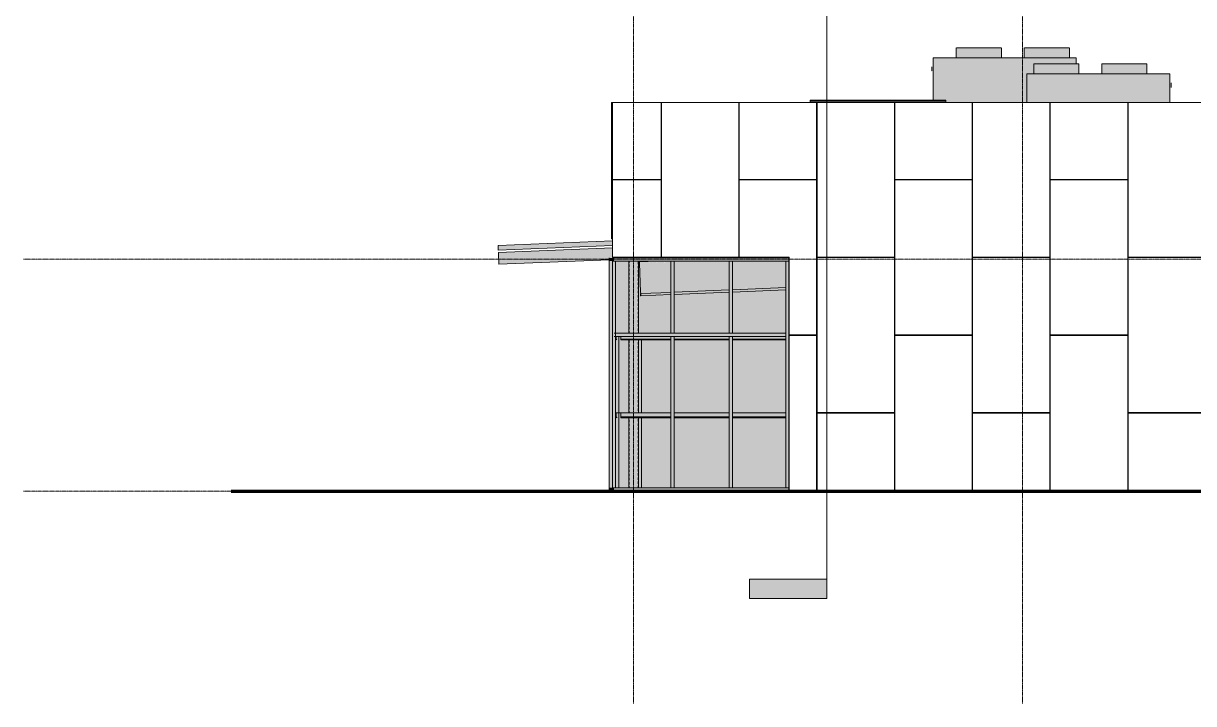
# Model space of a CAD drawing. Header units: inches. Extents: x 20426 to 92531, y -195 to 750.
# Drawn here: x 28834 to 29560, y -132 to 290 of the extents above; entities that cross this region are included whole.
import ezdxf

# ---------------------------------------------------------------- set-up
doc = ezdxf.new("R2010")
doc.units = ezdxf.units.IN
doc.header["$MEASUREMENT"] = 0
doc.linetypes.add('Grid Line 1_2_', pattern=[0.875, 0.5, -0.125, 0.125, -0.125])
doc.linetypes.add('Hidden 1_8_', pattern=[0.1875, 0.125, -0.0625])
for name, color, linetype, lineweight in [('A-FLOR-LEVL', 51, 'Continuous', 9), ('A-GLAZ-CWMG', 51, 'Continuous', 9), ('A-ROOF', 132, 'Continuous', 13), ('A-WALL-PATT', 111, 'Continuous', 13), ('C-TOPO', 7, 'Continuous', 9), ('G-ANNO-SYMB', 111, 'Continuous', 9), ('G-IMPT', 8, 'Continuous', 9), ('I-WALL', 2, 'Continuous', 13), ('L-SITE-WALL', 31, 'Continuous', 13), ('M-EQPM', 50, 'Continuous', 9), ('S-BEAM', 12, 'Continuous', 9), ('S-COLS', 52, 'Continuous', 9), ('S-GRID', 1, 'Continuous', 9)]:
    doc.layers.add(name, color=color, linetype=linetype, lineweight=lineweight)

# ---------------------------------------------------------------- blocks, each defined once
blk = doc.blocks.new('HSS-Hollow Structural Section-Column - HSS6X6X1_4-556719-Elevation - East')
at = {"layer": 'S-COLS'}
h = blk.add_hatch(color=256, dxfattribs=at)
h.paths.add_polyline_path([(-22786.84, 2), (-22786.84, 2), (-22786.84, 45.52), (-22787.3, 45.52), (-22787.3, 2), (-22787.07, 2)], flags=0)
h.paths.add_polyline_path([(-22787.24, 48.55), (-22786.84, 48.55), (-22786.84, 93.77), (-22787.3, 93.77), (-22787.26, 48.55)], flags=0)
h.paths.add_polyline_path([(-22786.84, 98), (-22786.84, 142.75), (-22787.3, 142.75), (-22787.28, 98), (-22787, 98)], flags=0)
h = blk.add_hatch(color=256, dxfattribs=at)
h.paths.add_polyline_path([(-22786.84, 2), (-22781.77, 2), (-22781.77, 45.52), (-22786.84, 45.52), (-22786.84, 20.14)], flags=0)
h.paths.add_polyline_path([(-22781.77, 48.55), (-22781.77, 93.77), (-22786.84, 93.77), (-22786.84, 48.55), (-22782.16, 48.55)], flags=0)
h.paths.add_polyline_path([(-22781.77, 98), (-22781.77, 142.75), (-22786.84, 142.75), (-22786.84, 98), (-22782.16, 98)], flags=0)
h = blk.add_hatch(color=256, dxfattribs=at)
h.paths.add_polyline_path([(-22781.77, 2), (-22781.3, 2), (-22781.32, 45.52), (-22781.77, 45.52), (-22781.77, 20.14)], flags=0)
h.paths.add_polyline_path([(-22781.42, 48.55), (-22781.3, 48.55), (-22781.34, 93.77), (-22781.77, 93.77), (-22781.77, 48.55), (-22781.54, 48.55)], flags=0)
h.paths.add_polyline_path([(-22781.77, 98), (-22781.3, 98), (-22781.3, 142.75), (-22781.77, 142.75), (-22781.77, 132.66)], flags=0)
for p, q in [((-22787.3, 142.75), (-22787.3, 98)), ((-22781.3, 98), (-22781.3, 142.75)), ((-22787.3, 93.77), (-22787.3, 48.55)), ((-22781.3, 48.55), (-22781.3, 93.77)), ((-22787.3, 45.52), (-22787.3, 2)), ((-22781.3, 2), (-22781.3, 45.52))]:
    blk.add_line(p, q, dxfattribs=at)
at = {"layer": 'S-COLS', "linetype": 'Hidden 1_8_'}
for p, q in [((-22787.07, 98), (-22787.07, 142.75)), ((-22781.54, 142.75), (-22781.54, 98)), ((-22787.07, 48.55), (-22787.07, 93.77)), ((-22781.54, 93.77), (-22781.54, 48.55)), ((-22787.07, 2), (-22787.07, 45.52)), ((-22781.54, 45.52), (-22781.54, 2))]:
    blk.add_line(p, q, dxfattribs=at)
blk = doc.blocks.new('W-Wide Flange - W21X166-773988-Elevation - East')
at = {"layer": 'S-BEAM'}
h = blk.add_hatch(color=256, dxfattribs=at)
h.paths.add_polyline_path([(-22780.66, 141.41), (-22761.18, 142.27), (-22761.18, 142.75), (-22769.95, 142.75), (-22780.69, 142.27), (-22780.67, 141.64)], flags=0)
h.paths.add_polyline_path([(-22759.18, 142.31), (-22748.57, 142.75), (-22759.18, 142.74), (-22759.18, 142.53)], flags=0)
h.paths.add_polyline_path([(-22719.08, 144.75), (-22700.57, 144.75), (-22688.57, 145.25), (-22709.95, 145.25), (-22720.91, 144.75)], flags=0)
h = blk.add_hatch(color=256, dxfattribs=at)
h.paths.add_polyline_path([(-22779.91, 123.43), (-22761.18, 124.21), (-22761.18, 142.22), (-22780.66, 141.41), (-22780.3, 132.66)], flags=0)
h.paths.add_polyline_path([(-22759.18, 124.29), (-22724.99, 125.72), (-22724.99, 142.75), (-22748.57, 142.75), (-22759.18, 142.27), (-22759.18, 132.66)], flags=0)
h.paths.add_polyline_path([(-22722.99, 125.8), (-22689.93, 127.18), (-22689.93, 142.75), (-22722.99, 142.75), (-22722.99, 132.66)], flags=0)
h.paths.add_polyline_path([(-22687.93, 127.26), (-22687.68, 127.27), (-22687.68, 145.25), (-22689.93, 145.19), (-22700.57, 144.75), (-22687.93, 144.75), (-22687.93, 132.66)], flags=0)
h = blk.add_hatch(color=256, dxfattribs=at)
h.paths.add_polyline_path([(-22780.62, 142.31), (-22769.95, 142.75), (-22780.64, 142.75)], flags=0)
h.paths.add_polyline_path([(-22723.99, 144.75), (-22721.95, 144.75), (-22709.95, 145.25), (-22742.61, 145.25), (-22754.61, 144.75), (-22724.06, 144.75)], flags=0)
h = blk.add_hatch(color=256, dxfattribs=at)
h.paths.add_polyline_path([(-22779.91, 121.18), (-22779.74, 121.18), (-22779.79, 122.54), (-22779.97, 122.54)], flags=0)
h.paths.add_polyline_path([(-22779.92, 123.43), (-22779.91, 123.43), (-22780.31, 132.66)], flags=0)
h.paths.add_polyline_path([(-22780.79, 142.3), (-22780.62, 142.31), (-22780.68, 142.75), (-22780.81, 142.75)], flags=0)
h = blk.add_hatch(color=256, dxfattribs=at)
h.paths.add_polyline_path([(-22779.86, 122.54), (-22761.18, 123.35), (-22761.18, 124.21), (-22779.91, 123.43), (-22779.87, 122.57)], flags=0)
h.paths.add_polyline_path([(-22759.18, 123.4), (-22724.99, 124.86), (-22724.99, 125.72), (-22759.18, 124.28), (-22759.18, 123.43)], flags=0)
h.paths.add_polyline_path([(-22722.99, 124.91), (-22689.93, 126.32), (-22689.93, 127.18), (-22722.99, 125.77), (-22722.99, 124.94)], flags=0)
h.paths.add_polyline_path([(-22687.93, 126.37), (-22687.68, 126.41), (-22687.68, 127.27), (-22687.93, 127.21), (-22687.93, 126.39)], flags=0)
h = blk.add_hatch(color=256, dxfattribs=at)
h.paths.add_polyline_path([(-22779.74, 121.18), (-22761.18, 121.96), (-22761.18, 123.32), (-22779.79, 122.54)], flags=0)
h.paths.add_polyline_path([(-22759.18, 122.04), (-22724.99, 123.46), (-22724.99, 124.83), (-22759.18, 123.4)], flags=0)
h.paths.add_polyline_path([(-22722.99, 123.55), (-22689.93, 124.93), (-22689.93, 126.29), (-22722.99, 124.91)], flags=0)
h.paths.add_polyline_path([(-22687.93, 125.01), (-22687.68, 125.02), (-22687.68, 126.38), (-22687.93, 126.37)], flags=0)
for p, q in [((-22754.61, 144.75), (-22742.61, 145.25)), ((-22721.95, 144.75), (-22709.95, 145.25)), ((-22780.81, 142.75), (-22780.79, 142.3)), ((-22780.79, 142.3), (-22780.72, 142.3)), ((-22780.69, 142.3), (-22780.62, 142.31)), ((-22780.67, 141.41), (-22779.92, 123.43)), ((-22779.91, 123.43), (-22780.66, 141.41)), ((-22780.62, 142.31), (-22780.64, 142.75)), ((-22780.62, 142.31), (-22769.95, 142.75)), ((-22759.18, 123.4), (-22724.99, 124.83)), ((-22759.18, 122.04), (-22724.99, 123.46)), ((-22722.99, 124.91), (-22689.93, 126.29)), ((-22722.99, 123.55), (-22689.93, 124.93)), ((-22687.93, 126.37), (-22687.68, 126.38)), ((-22687.93, 125.01), (-22687.68, 125.02)), ((-22779.97, 122.54), (-22779.91, 121.18)), ((-22779.9, 122.54), (-22779.97, 122.54)), ((-22779.91, 121.18), (-22779.74, 121.18)), ((-22779.79, 122.54), (-22779.86, 122.54)), ((-22779.79, 122.54), (-22761.18, 123.32)), ((-22779.74, 121.18), (-22779.79, 122.54)), ((-22779.74, 121.18), (-22761.18, 121.96))]:
    blk.add_line(p, q, dxfattribs=at)
for centre, start_param, end_param in [((-22780.69, 141.41), 4.712389, 6.283185), ((-22780.65, 141.41), 0, 1.570796), ((-22779.94, 123.43), 3.141593, 4.712389), ((-22779.9, 123.43), 1.570796, 3.141593)]:
    blk.add_ellipse(centre, major_axis=(-0.037, 0.889), ratio=0.014145, start_param=start_param, end_param=end_param, dxfattribs=at)
blk = doc.blocks.new('Girt_C - 8_D-841280-Elevation - East')
at = {"layer": 'S-BEAM'}
h = blk.add_hatch(color=256, dxfattribs=at)
h.paths.add_polyline_path([(-22792.3, 48.37), (-22761.18, 48.38), (-22761.18, 48.55), (-22792.3, 48.5)], flags=0)
h.paths.add_polyline_path([(-22687.68, 48.37), (-22687.68, 48.55), (-22687.93, 48.5), (-22687.93, 48.37)], flags=0)
h.paths.add_polyline_path([(-22724.99, 48.37), (-22724.99, 48.55), (-22759.18, 48.5), (-22759.18, 48.37)], flags=0)
h.paths.add_polyline_path([(-22689.93, 48.37), (-22689.93, 48.55), (-22722.99, 48.5), (-22722.99, 48.37)], flags=0)
h = blk.add_hatch(color=256, dxfattribs=at)
h.paths.add_polyline_path([(-22724.99, 46), (-22724.99, 48.37), (-22759.18, 48.37), (-22759.18, 46)], flags=0)
h.paths.add_polyline_path([(-22782.16, 46), (-22761.18, 46), (-22761.18, 48.37), (-22792.3, 48.37), (-22792.3, 46)], flags=0)
h.paths.add_polyline_path([(-22687.68, 46), (-22687.68, 48.37), (-22687.93, 48.37), (-22687.93, 46)], flags=0)
h.paths.add_polyline_path([(-22722.99, 46), (-22689.93, 46), (-22689.93, 48.37), (-22722.99, 48.37)], flags=0)
h = blk.add_hatch(color=256, dxfattribs=at)
h.paths.add_polyline_path([(-22724.99, 45.52), (-22724.99, 46), (-22759.18, 46), (-22759.18, 45.52)], flags=0)
h.paths.add_polyline_path([(-22782.16, 45.52), (-22761.18, 45.52), (-22761.18, 46), (-22792.3, 46), (-22792.3, 45.52)], flags=0)
h.paths.add_polyline_path([(-22687.68, 45.52), (-22687.68, 46), (-22687.93, 46), (-22687.93, 45.52)], flags=0)
h.paths.add_polyline_path([(-22722.99, 45.52), (-22689.93, 45.52), (-22689.93, 46), (-22722.99, 46)], flags=0)
for p, q in [((-22761.18, 48.55), (-22792.3, 48.55)), ((-22792.3, 48.37), (-22792.3, 48.55)), ((-22792.3, 46), (-22792.3, 48.37)), ((-22792.3, 45.52), (-22792.3, 46)), ((-22792.3, 46), (-22761.18, 46)), ((-22792.3, 45.52), (-22761.18, 45.52)), ((-22724.99, 48.55), (-22759.18, 48.55)), ((-22759.18, 46), (-22724.99, 46)), ((-22759.18, 45.52), (-22724.99, 45.52)), ((-22689.93, 48.55), (-22722.99, 48.55)), ((-22722.99, 46), (-22689.93, 46)), ((-22722.99, 45.52), (-22689.93, 45.52)), ((-22687.68, 48.55), (-22687.93, 48.55)), ((-22687.93, 46), (-22687.68, 46)), ((-22687.93, 45.52), (-22687.68, 45.52))]:
    blk.add_line(p, q, dxfattribs=at)
blk = doc.blocks.new('Girt_C - 8_D-V66-Elevation - East')
at = {"layer": 'S-BEAM'}
h = blk.add_hatch(color=256, dxfattribs=at)
h.paths.add_polyline_path([(-22792.3, 94.25), (-22761.18, 94.25), (-22761.18, 96), (-22792.3, 96), (-22792.3, 95.15)], flags=0)
h.paths.add_polyline_path([(-22689.93, 94.25), (-22689.93, 96), (-22722.99, 96), (-22722.99, 94.25)], flags=0)
h.paths.add_polyline_path([(-22759.18, 94.25), (-22724.99, 94.25), (-22724.99, 96), (-22759.18, 96), (-22759.18, 95.15)], flags=0)
h.paths.add_polyline_path([(-22687.93, 94.25), (-22687.68, 94.25), (-22687.68, 96.62), (-22687.93, 96.62), (-22687.93, 95.15)], flags=0)
blk.add_hatch(color=256, dxfattribs=at).paths.add_polyline_path([(-22687.68, 96.62), (-22687.68, 96.8), (-22687.93, 96.75), (-22687.93, 96.62)], flags=0)
h = blk.add_hatch(color=256, dxfattribs=at)
h.paths.add_polyline_path([(-22792.3, 93.77), (-22761.18, 93.77), (-22761.18, 94.25), (-22792.3, 94.25)], flags=0)
h.paths.add_polyline_path([(-22687.68, 93.77), (-22687.68, 94.25), (-22687.93, 94.25), (-22687.93, 93.77)], flags=0)
h.paths.add_polyline_path([(-22722.99, 93.77), (-22689.93, 93.77), (-22689.93, 94.25), (-22722.99, 94.25)], flags=0)
h.paths.add_polyline_path([(-22759.18, 93.77), (-22724.99, 93.77), (-22724.99, 94.25), (-22759.18, 94.25)], flags=0)
for p, q in [((-22792.3, 94.25), (-22792.3, 96)), ((-22687.68, 96.8), (-22687.93, 96.8)), ((-22792.3, 93.77), (-22792.3, 94.25)), ((-22792.3, 94.25), (-22761.18, 94.25)), ((-22792.3, 93.77), (-22761.18, 93.77)), ((-22759.18, 94.25), (-22724.99, 94.25)), ((-22759.18, 93.77), (-22724.99, 93.77)), ((-22722.99, 94.25), (-22689.93, 94.25)), ((-22722.99, 93.77), (-22689.93, 93.77)), ((-22687.93, 94.25), (-22687.68, 94.25)), ((-22687.93, 93.77), (-22687.68, 93.77))]:
    blk.add_line(p, q, dxfattribs=at)
blk = doc.blocks.new('Girt_C - 8_D-757212-Elevation - East')
at = {"layer": 'S-BEAM'}
h = blk.add_hatch(color=256, dxfattribs=at)
h.paths.add_polyline_path([(-22794.73, 45.52), (-22794.66, 45.6), (-22795.19, 46.05), (-22795.19, 48.37), (-22795.3, 48.37), (-22795.3, 46)], flags=0)
h.paths.add_polyline_path([(-22795.12, 48.45), (-22792.3, 48.5), (-22792.3, 48.55), (-22795.12, 48.5), (-22795.12, 48.45)], flags=0)
for p, q in [((-22795.3, 48.37), (-22795.3, 46)), ((-22795.3, 46), (-22794.73, 45.52)), ((-22795.19, 46.05), (-22795.19, 48.37)), ((-22794.66, 45.6), (-22795.19, 46.05)), ((-22792.3, 48.55), (-22795.12, 48.55)), ((-22795.12, 48.45), (-22792.3, 48.45)), ((-22794.73, 45.52), (-22794.66, 45.6))]:
    blk.add_line(p, q, dxfattribs=at)
for radius, end in [(0.188, 180), (0.0782, 176.95764)]:
    blk.add_arc((-22795.12, 48.37), radius, 90, end, dxfattribs=at)
blk = doc.blocks.new('Girt_C - 8_D-773999-Elevation - East')
at = {"layer": 'S-BEAM'}
blk.add_hatch(color=256, dxfattribs=at).paths.add_polyline_path([(-22794.73, 93.77), (-22794.66, 93.85), (-22795.19, 94.3), (-22795.19, 96), (-22795.3, 96), (-22795.3, 94.25)], flags=0)
for p, q in [((-22795.3, 96), (-22795.3, 94.25)), ((-22795.19, 94.3), (-22795.19, 96)), ((-22795.3, 94.25), (-22794.73, 93.77)), ((-22794.66, 93.85), (-22795.19, 94.3)), ((-22794.73, 93.77), (-22794.66, 93.85))]:
    blk.add_line(p, q, dxfattribs=at)
blk = doc.blocks.new('Trane - 20-75 Ton Packaged Ind Rooftop DX Cooling Only and Extended Casing TAG_SXHLF20_ 0210035350 - PL_AS_HF001102-e2b63efd-16e1-40f1-8521-6466c1d8891c_dwg_Trane-SXHLF20-700801-Elevation - East')
at = {"layer": 'G-IMPT'}
for points in [[(-22569.14, 241.25), (-22540.23, 241.25), (-22540.23, 259), (-22535.98, 259), (-22535.98, 265.2), (-22509.73, 265.2), (-22509.73, 269), (-22598.37, 269), (-22598.37, 242.75), (-22590.55, 242.75), (-22590.55, 241.25)], [(-22582.63, 269), (-22570.1, 269), (-22570.1, 275.2), (-22584.04, 275.2), (-22584.04, 269), (-22583.56, 269)], [(-22556.64, 269), (-22556.17, 269), (-22556.17, 275.2), (-22570.1, 275.2), (-22570.1, 269), (-22557.58, 269)], [(-22532.98, 269), (-22527.92, 269), (-22527.92, 275.2), (-22541.86, 275.2), (-22541.86, 269), (-22535.29, 269)], [(-22514.46, 269), (-22513.99, 269), (-22513.99, 275.2), (-22527.92, 275.2), (-22527.92, 269), (-22515.4, 269)]]:
    blk.add_hatch(color=256, dxfattribs=at).paths.add_polyline_path(points, flags=0)
for p, q in [((-22598.37, 269), (-22509.73, 269)), ((-22598.37, 242.75), (-22598.37, 269)), ((-22584.1, 275.2), (-22584.1, 269)), ((-22570.1, 275.2), (-22584.04, 275.2)), ((-22556.17, 275.2), (-22570.1, 275.2)), ((-22556.11, 269), (-22556.11, 275.2)), ((-22541.92, 275.2), (-22541.92, 269)), ((-22527.92, 275.2), (-22541.86, 275.2)), ((-22513.99, 275.2), (-22527.92, 275.2)), ((-22513.93, 269), (-22513.93, 275.2)), ((-22509.73, 269), (-22509.73, 265.2))]:
    blk.add_line(p, q, dxfattribs=at)
blk = doc.blocks.new('Trane - 20-75 Ton Packaged Ind Rooftop DX Cooling Only and Extended Casing TAG_SXHLF20_ 0210035350 - PL_AS_HF001102-e2b63efd-16e1-40f1-8521-6466c1d8891c_dwg_TRANEBIMLOGO-700802-Elevation - East')
at = {"layer": 'G-IMPT'}
for p, q in [((-22599.26, 263.39), (-22599.26, 261.49)), ((-22599.26, 263.04), (-22599.26, 263.29)), ((-22599.26, 262.07), (-22599.26, 263.28)), ((-22599.26, 263.28), (-22599.26, 261.24)), ((-22599.26, 263.28), (-22599.26, 262.62)), ((-22599.26, 262.62), (-22599.26, 263.28)), ((-22599.26, 261.24), (-22599.26, 263.28)), ((-22599.26, 263.28), (-22599.26, 262.32)), ((-22599.26, 262.32), (-22599.26, 263.28)), ((-22599.26, 262.71), (-22599.26, 263.28)), ((-22599.26, 263.28), (-22599.26, 261.24)), ((-22599.26, 262.68), (-22599.26, 262.93)), ((-22599.26, 262.52), (-22599.26, 262.76)), ((-22599.26, 262.52), (-22599.26, 262.76)), ((-22599.26, 262.54), (-22599.26, 262.71)), ((-22599.26, 262.62), (-22599.26, 261.24)), ((-22599.26, 261.24), (-22599.26, 262.62)), ((-22599.26, 262.32), (-22599.26, 262.57)), ((-22599.26, 261.99), (-22599.26, 262.54)), ((-22599.26, 261.96), (-22599.26, 262.21)), ((-22599.26, 261.24), (-22599.26, 262.14)), ((-22599.26, 262.14), (-22599.26, 261.24)), ((-22599.26, 261.82), (-22599.26, 261.99)), ((-22599.26, 261.6), (-22599.26, 261.85)), ((-22599.26, 261.24), (-22599.26, 261.82)), ((-22599.26, 261.24), (-22599.26, 261.6)), ((-22599.26, 261.6), (-22599.26, 261.24))]:
    blk.add_line(p, q, dxfattribs=at)
at = {"layer": 'G-IMPT', "flags": 128}
for points in [[(-22599.26, 263.29), (-22599.26, 263.34), (-22599.26, 263.39)], [(-22599.26, 263.28), (-22599.26, 261.49), (-22599.26, 263.28)], [(-22599.26, 263.28), (-22599.26, 261.46), (-22599.26, 262.07)], [(-22599.26, 262.93), (-22599.26, 262.98), (-22599.26, 263.04)], [(-22599.26, 262.57), (-22599.26, 262.62), (-22599.26, 262.68)], [(-22599.26, 262.06), (-22599.26, 262.65), (-22599.26, 262.06)], [(-22599.26, 262.21), (-22599.26, 262.26), (-22599.26, 262.32)], [(-22599.26, 261.85), (-22599.26, 261.9), (-22599.26, 261.96)], [(-22599.26, 261.24), (-22599.26, 261.88), (-22599.26, 261.24)], [(-22599.26, 261.49), (-22599.26, 261.54), (-22599.26, 261.6)]]:
    blk.add_lwpolyline(points, dxfattribs=at)
for points in [[(-22599.26, 262.74), (-22599.26, 262.8), (-22599.26, 262.87)], [(-22599.26, 262.38), (-22599.26, 262.44), (-22599.26, 262.51)], [(-22599.26, 262.02), (-22599.26, 262.08), (-22599.26, 262.15)], [(-22599.26, 261.66), (-22599.26, 261.72), (-22599.26, 261.79)], [(-22599.26, 261.31), (-22599.26, 261.36), (-22599.26, 261.42)], [(-22599.26, 260.95), (-22599.26, 261), (-22599.26, 261.06)], [(-22599.26, 260.6), (-22599.26, 260.64), (-22599.26, 260.69)]]:
    blk.add_lwpolyline(points, close=True, dxfattribs=at)
blk = doc.blocks.new('Trane - 20-75 Ton Packaged Ind Rooftop DX Cooling Only and Extended Casing TAG_SXHLF20_ 0210035350 - PL_AS_HF001102-e2b63efd-16e1-40f1-8521-6466c1d8891c_dwg-700800-Elevation - East')
for name in ['Trane - 20-75 Ton Packaged Ind Rooftop DX Cooling Only and Extended Casing TAG_SXHLF20_ 0210035350 - PL_AS_HF001102-e2b63efd-16e1-40f1-8521-6466c1d8891c_dwg_Trane-SXHLF20-700801-Elevation - East', 'Trane - 20-75 Ton Packaged Ind Rooftop DX Cooling Only and Extended Casing TAG_SXHLF20_ 0210035350 - PL_AS_HF001102-e2b63efd-16e1-40f1-8521-6466c1d8891c_dwg_TRANEBIMLOGO-700802-Elevation - East']:
    blk.add_blockref(name, (0, 0))
blk = doc.blocks.new('Trane - 20-75 Ton Packaged Ind Rooftop DX Cooling Only and Extended Casing TAG_SXHLF20_ 0210035350 - SXHLF20-700809-Elevation - East')
blk.add_blockref('Trane - 20-75 Ton Packaged Ind Rooftop DX Cooling Only and Extended Casing TAG_SXHLF20_ 0210035350 - PL_AS_HF001102-e2b63efd-16e1-40f1-8521-6466c1d8891c_dwg-700800-Elevation - East', (0, 0))
blk = doc.blocks.new('Trane - 20-75 Ton Packaged Ind Rooftop DX Cooling Only and Extended Casing TAG_SXHLF20_ 0210035350 - PL_AS_HF001102-e2b63efd-16e1-40f1-8521-6466c1d8891c_dwg_Trane-SXHLF20-V68-Elevation - East')
at = {"layer": 'G-IMPT'}
for points in [[(-22530.4, 259), (-22522.04, 259), (-22522.04, 265.2), (-22535.98, 265.2), (-22535.98, 259), (-22531.47, 259)], [(-22508.58, 259), (-22508.11, 259), (-22508.11, 265.2), (-22522.04, 265.2), (-22522.04, 259), (-22509.51, 259)], [(-22492.39, 259), (-22479.86, 259), (-22479.86, 265.2), (-22493.8, 265.2), (-22493.8, 259), (-22493.32, 259)], [(-22467.33, 259), (-22465.93, 259), (-22465.93, 265.2), (-22479.86, 265.2), (-22479.86, 259), (-22468.69, 259)], [(-22451.59, 241.25), (-22451.59, 259), (-22540.23, 259), (-22540.23, 241.25), (-22491.67, 241.25)]]:
    blk.add_hatch(color=256, dxfattribs=at).paths.add_polyline_path(points, flags=0)
for p, q in [((-22536.03, 265.2), (-22536.03, 259)), ((-22522.04, 265.2), (-22535.98, 265.2)), ((-22508.11, 265.2), (-22522.04, 265.2)), ((-22508.05, 259), (-22508.05, 265.2)), ((-22493.85, 265.2), (-22493.85, 259)), ((-22479.86, 265.2), (-22493.8, 265.2)), ((-22465.93, 265.2), (-22479.86, 265.2)), ((-22465.87, 259), (-22465.87, 265.2)), ((-22540.23, 259), (-22451.59, 259)), ((-22540.23, 259), (-22540.23, 241.25)), ((-22451.59, 259), (-22451.59, 241.25))]:
    blk.add_line(p, q, dxfattribs=at)
blk = doc.blocks.new('Trane - 20-75 Ton Packaged Ind Rooftop DX Cooling Only and Extended Casing TAG_SXHLF20_ 0210035350 - PL_AS_HF001102-e2b63efd-16e1-40f1-8521-6466c1d8891c_dwg-V69-Elevation - East')
blk.add_blockref('Trane - 20-75 Ton Packaged Ind Rooftop DX Cooling Only and Extended Casing TAG_SXHLF20_ 0210035350 - PL_AS_HF001102-e2b63efd-16e1-40f1-8521-6466c1d8891c_dwg_Trane-SXHLF20-V68-Elevation - East', (0, 0))
at = {"extrusion": (0, 0, -1)}
blk.add_blockref('Trane - 20-75 Ton Packaged Ind Rooftop DX Cooling Only and Extended Casing TAG_SXHLF20_ 0210035350 - PL_AS_HF001102-e2b63efd-16e1-40f1-8521-6466c1d8891c_dwg_TRANEBIMLOGO-700802-Elevation - East', (45049.96, -10), dxfattribs=at)
blk = doc.blocks.new('Trane - 20-75 Ton Packaged Ind Rooftop DX Cooling Only and Extended Casing TAG_SXHLF20_ 0210035350 - SXHLF20-V70-Elevation - East')
blk.add_blockref('Trane - 20-75 Ton Packaged Ind Rooftop DX Cooling Only and Extended Casing TAG_SXHLF20_ 0210035350 - PL_AS_HF001102-e2b63efd-16e1-40f1-8521-6466c1d8891c_dwg-V69-Elevation - East', (0, 0))
blk = doc.blocks.new('Trane - Packaged Voyager Rooftop System 12_5-25 Ton Gas-Electric Packaged Unit TAG_YHD300_ 1008114931 - PL_AY4V000072-0a482d62-fa2d-4e4c-a01b-d2dd38fd3219_dwg_Trane-YHD300-691629-Elevation - East')
at = {"layer": 'G-IMPT'}
for points in [[(-22637.3, 242.12), (-22590.55, 242.12), (-22590.55, 242.75), (-22674.74, 242.75), (-22674.74, 242.12), (-22638.29, 242.12)], [(-22607.87, 241.25), (-22590.55, 241.25), (-22590.55, 242.12), (-22674.74, 242.12), (-22674.74, 241.25), (-22627.23, 241.25)]]:
    blk.add_hatch(color=256, dxfattribs=at).paths.add_polyline_path(points, flags=0)
for p, q in [((-22590.55, 242.75), (-22674.74, 242.75)), ((-22674.74, 242.75), (-22674.74, 242.12)), ((-22590.55, 242.12), (-22674.74, 242.12)), ((-22674.74, 242.12), (-22674.74, 241.25)), ((-22590.55, 242.75), (-22590.55, 242.12)), ((-22590.55, 242.12), (-22590.55, 241.25))]:
    blk.add_line(p, q, dxfattribs=at)
blk = doc.blocks.new('Trane - Packaged Voyager Rooftop System 12_5-25 Ton Gas-Electric Packaged Unit TAG_YHD300_ 1008114931 - PL_AY4V000072-0a482d62-fa2d-4e4c-a01b-d2dd38fd3219_dwg-691626-Elevation - East')
blk.add_blockref('Trane - Packaged Voyager Rooftop System 12_5-25 Ton Gas-Electric Packaged Unit TAG_YHD300_ 1008114931 - PL_AY4V000072-0a482d62-fa2d-4e4c-a01b-d2dd38fd3219_dwg_Trane-YHD300-691629-Elevation - East', (0, 0))
blk = doc.blocks.new('Trane - Packaged Voyager Rooftop System 12_5-25 Ton Gas-Electric Packaged Unit TAG_YHD300_ 1008114931 - YHD300-691637-Elevation - East')
blk.add_blockref('Trane - Packaged Voyager Rooftop System 12_5-25 Ton Gas-Electric Packaged Unit TAG_YHD300_ 1008114931 - PL_AY4V000072-0a482d62-fa2d-4e4c-a01b-d2dd38fd3219_dwg-691626-Elevation - East', (0, 0))
blk = doc.blocks.new('Rectangular Mullion - Rectangular Mullion 1-827989-Elevation - East')
at = {"layer": 'A-GLAZ-CWMG'}
blk.add_hatch(color=256, dxfattribs=at).paths.add_polyline_path([(-22797.43, 142.75), (-22797.43, 144.75), (-22799.43, 144.75), (-22799.43, 142.75)], flags=0)
blk.add_line((-22799.43, 142.75), (-22799.43, 144.75), dxfattribs=at)
blk = doc.blocks.new('Rectangular Mullion - Rectangular Mullion 1-827457-Elevation - East')
at = {"layer": 'A-GLAZ-CWMG'}
blk.add_hatch(color=256, dxfattribs=at).paths.add_polyline_path([(-22797.43, 2), (-22797.43, 97), (-22799.43, 97), (-22799.43, 2)], flags=0)
blk.add_line((-22799.43, 2), (-22799.43, 97), dxfattribs=at)
blk = doc.blocks.new('Rectangular Mullion - Rectangular Mullion 1-827803-Elevation - East')
at = {"layer": 'A-GLAZ-CWMG'}
blk.add_hatch(color=256, dxfattribs=at).paths.add_polyline_path([(-22797.43, 97), (-22797.43, 142.75), (-22799.43, 142.75), (-22799.43, 97)], flags=0)
blk.add_line((-22799.43, 97), (-22799.43, 142.75), dxfattribs=at)
blk = doc.blocks.new('Rectangular Mullion - Rectangular Mullion 1-779578-Elevation - East')
at = {"layer": 'A-GLAZ-CWMG'}
blk.add_hatch(color=256, dxfattribs=at).paths.add_polyline_path([(-22797.43, 0), (-22797.43, 2), (-22799.43, 2), (-22799.43, 0)], flags=0)
blk.add_line((-22799.43, 0), (-22799.43, 2), dxfattribs=at)
blk = doc.blocks.new('Rectangular Mullion - Rectangular Mullion 1-827988-Elevation - East')
at = {"layer": 'A-GLAZ-CWMG'}
blk.add_hatch(color=256, dxfattribs=at).paths.add_polyline_path([(-22796.37, 142.75), (-22796.37, 144.75), (-22797.43, 144.75), (-22797.43, 142.75)], flags=0)
for p, q in [((-22797.43, 142.75), (-22797.43, 144.75)), ((-22796.37, 144.75), (-22797.43, 144.75)), ((-22796.37, 142.75), (-22797.43, 142.75))]:
    blk.add_line(p, q, dxfattribs=at)
blk = doc.blocks.new('Rectangular Mullion - Rectangular Mullion 1-769201-Elevation - East')
at = {"layer": 'A-GLAZ-CWMG'}
blk.add_hatch(color=256, dxfattribs=at).paths.add_polyline_path([(-22760.18, 142.75), (-22723.99, 142.75), (-22723.99, 144.75), (-22760.18, 144.75)], flags=0)
for p, q in [((-22723.99, 144.75), (-22760.18, 144.75)), ((-22723.99, 142.75), (-22760.18, 142.75))]:
    blk.add_line(p, q, dxfattribs=at)
blk = doc.blocks.new('Rectangular Mullion - Rectangular Mullion 1-769360-Elevation - East')
at = {"layer": 'A-GLAZ-CWMG'}
blk.add_hatch(color=256, dxfattribs=at).paths.add_polyline_path([(-22687.93, 0), (-22687.93, 2), (-22723.99, 2), (-22723.99, 0)], flags=0)
for p, q in [((-22723.99, 2), (-22687.93, 2)), ((-22687.93, 2), (-22687.93, 0))]:
    blk.add_line(p, q, dxfattribs=at)
blk = doc.blocks.new('Rectangular Mullion - Rectangular Mullion 1-769200-Elevation - East')
at = {"layer": 'A-GLAZ-CWMG'}
blk.add_hatch(color=256, dxfattribs=at).paths.add_polyline_path([(-22796.37, 0), (-22760.18, 0), (-22760.18, 2), (-22796.37, 2)], flags=0)
blk.add_line((-22796.37, 2), (-22760.18, 2), dxfattribs=at)
blk = doc.blocks.new('Rectangular Mullion - Rectangular Mullion 1-779579-Elevation - East')
at = {"layer": 'A-GLAZ-CWMG'}
blk.add_hatch(color=256, dxfattribs=at).paths.add_polyline_path([(-22797.43, 0), (-22796.37, 0), (-22796.37, 2), (-22797.43, 2)], flags=0)
for p, q in [((-22797.43, 0), (-22797.43, 2)), ((-22797.43, 2), (-22796.37, 2))]:
    blk.add_line(p, q, dxfattribs=at)
blk = doc.blocks.new('Rectangular Mullion - Rectangular Mullion 1-827436-Elevation - East')
at = {"layer": 'A-GLAZ-CWMG'}
blk.add_hatch(color=256, dxfattribs=at).paths.add_polyline_path([(-22797.43, 2), (-22795.43, 2), (-22795.43, 97), (-22797.43, 97), (-22797.43, 20.14)], flags=0)
for p, q in [((-22797.43, 97), (-22797.43, 2)), ((-22795.43, 97), (-22795.43, 2)), ((-22795.43, 2), (-22797.43, 2))]:
    blk.add_line(p, q, dxfattribs=at)
blk = doc.blocks.new('Rectangular Mullion - Rectangular Mullion 1-827437-Elevation - East')
at = {"layer": 'A-GLAZ-CWMG'}
blk.add_hatch(color=256, dxfattribs=at).paths.add_polyline_path([(-22795.43, 97), (-22795.43, 142.75), (-22797.43, 142.75), (-22797.43, 97)], flags=0)
for p, q in [((-22797.43, 142.75), (-22795.43, 142.75)), ((-22797.43, 142.75), (-22797.43, 97)), ((-22795.43, 142.75), (-22795.43, 97))]:
    blk.add_line(p, q, dxfattribs=at)
blk = doc.blocks.new('Rectangular Mullion - Rectangular Mullion 1-827438-Elevation - East')
at = {"layer": 'A-GLAZ-CWMG'}
blk.add_hatch(color=256, dxfattribs=at).paths.add_polyline_path([(-22687.93, 97), (-22687.93, 142.75), (-22689.93, 142.75), (-22689.93, 97)], flags=0)
for p, q in [((-22689.93, 142.75), (-22687.93, 142.75)), ((-22689.93, 97), (-22689.93, 142.75)), ((-22687.93, 97), (-22687.93, 142.75))]:
    blk.add_line(p, q, dxfattribs=at)
blk = doc.blocks.new('Rectangular Mullion - Rectangular Mullion 1-827439-Elevation - East')
at = {"layer": 'A-GLAZ-CWMG'}
blk.add_hatch(color=256, dxfattribs=at).paths.add_polyline_path([(-22689.93, 2), (-22687.93, 2), (-22687.93, 97), (-22689.93, 97), (-22689.93, 95.15)], flags=0)
for p, q in [((-22689.93, 2), (-22689.93, 97)), ((-22687.93, 2), (-22687.93, 97)), ((-22687.93, 2), (-22689.93, 2))]:
    blk.add_line(p, q, dxfattribs=at)
blk = doc.blocks.new('Rectangular Mullion - Rectangular Mullion 1-769364-Elevation - East')
at = {"layer": 'A-GLAZ-CWMG'}
blk.add_hatch(color=256, dxfattribs=at).paths.add_polyline_path([(-22689.93, 96), (-22689.93, 98), (-22723.99, 98), (-22723.99, 96)], flags=0)
for p, q in [((-22689.93, 98), (-22723.99, 98)), ((-22689.93, 96), (-22723.99, 96)), ((-22689.93, 98), (-22689.93, 96))]:
    blk.add_line(p, q, dxfattribs=at)
blk = doc.blocks.new('Rectangular Mullion - Rectangular Mullion 1-769423-Elevation - East')
at = {"layer": 'A-GLAZ-CWMG'}
blk.add_hatch(color=256, dxfattribs=at).paths.add_polyline_path([(-22796.37, 96), (-22760.18, 96), (-22760.18, 98), (-22796.37, 98)], flags=0)
for p, q in [((-22760.18, 98), (-22796.37, 98)), ((-22760.18, 96), (-22796.37, 96))]:
    blk.add_line(p, q, dxfattribs=at)
blk = doc.blocks.new('Rectangular Mullion - Rectangular Mullion 1-827430-Elevation - East')
at = {"layer": 'A-GLAZ-CWMG'}
blk.add_hatch(color=256, dxfattribs=at).paths.add_polyline_path([(-22759.18, 2), (-22759.18, 96), (-22761.18, 96), (-22761.18, 2)], flags=0)
for p, q in [((-22761.18, 96), (-22759.18, 96)), ((-22761.18, 96), (-22761.18, 2)), ((-22759.18, 96), (-22759.18, 2)), ((-22759.18, 2), (-22761.18, 2))]:
    blk.add_line(p, q, dxfattribs=at)
blk = doc.blocks.new('Rectangular Mullion - Rectangular Mullion 1-827431-Elevation - East')
at = {"layer": 'A-GLAZ-CWMG'}
blk.add_hatch(color=256, dxfattribs=at).paths.add_polyline_path([(-22759.18, 98), (-22759.18, 142.75), (-22761.18, 142.75), (-22761.18, 98)], flags=0)
for p, q in [((-22761.18, 142.75), (-22759.18, 142.75)), ((-22761.18, 142.75), (-22761.18, 98)), ((-22759.18, 142.75), (-22759.18, 98)), ((-22759.18, 98), (-22761.18, 98))]:
    blk.add_line(p, q, dxfattribs=at)
blk = doc.blocks.new('Rectangular Mullion - Rectangular Mullion 1-779532-Elevation - East')
at = {"layer": 'A-GLAZ-CWMG'}
blk.add_hatch(color=256, dxfattribs=at).paths.add_polyline_path([(-22687.93, 142.75), (-22687.93, 144.75), (-22723.99, 144.75), (-22723.99, 142.75)], flags=0)
for p, q in [((-22687.93, 144.75), (-22723.99, 144.75)), ((-22687.93, 142.75), (-22723.99, 142.75)), ((-22687.93, 144.75), (-22687.93, 142.75))]:
    blk.add_line(p, q, dxfattribs=at)
blk = doc.blocks.new('Rectangular Mullion - Rectangular Mullion 1-769211-Elevation - East')
at = {"layer": 'A-GLAZ-CWMG'}
blk.add_hatch(color=256, dxfattribs=at).paths.add_polyline_path([(-22724.06, 0), (-22723.99, 0), (-22723.99, 2), (-22760.18, 2), (-22760.18, 0)], flags=0)
blk.add_line((-22760.18, 2), (-22723.99, 2), dxfattribs=at)
blk = doc.blocks.new('Rectangular Mullion - Rectangular Mullion 1-779533-Elevation - East')
at = {"layer": 'A-GLAZ-CWMG'}
blk.add_hatch(color=256, dxfattribs=at).paths.add_polyline_path([(-22760.18, 96), (-22723.99, 96), (-22723.99, 98), (-22760.18, 98)], flags=0)
for p, q in [((-22723.99, 98), (-22760.18, 98)), ((-22723.99, 96), (-22760.18, 96))]:
    blk.add_line(p, q, dxfattribs=at)
blk = doc.blocks.new('Rectangular Mullion - Rectangular Mullion 1-827464-Elevation - East')
at = {"layer": 'A-GLAZ-CWMG'}
blk.add_hatch(color=256, dxfattribs=at).paths.add_polyline_path([(-22722.99, 2), (-22722.99, 96), (-22724.99, 96), (-22724.99, 2), (-22724.06, 2)], flags=0)
for p, q in [((-22724.99, 96), (-22722.99, 96)), ((-22724.99, 96), (-22724.99, 2)), ((-22722.99, 96), (-22722.99, 2)), ((-22722.99, 2), (-22724.99, 2))]:
    blk.add_line(p, q, dxfattribs=at)
blk = doc.blocks.new('Rectangular Mullion - Rectangular Mullion 1-827987-Elevation - East')
at = {"layer": 'A-GLAZ-CWMG'}
blk.add_hatch(color=256, dxfattribs=at).paths.add_polyline_path([(-22722.99, 98), (-22722.99, 142.75), (-22724.99, 142.75), (-22724.99, 98), (-22724.06, 98)], flags=0)
for p, q in [((-22724.99, 142.75), (-22722.99, 142.75)), ((-22724.99, 142.75), (-22724.99, 98)), ((-22722.99, 142.75), (-22722.99, 98)), ((-22722.99, 98), (-22724.99, 98))]:
    blk.add_line(p, q, dxfattribs=at)
blk = doc.blocks.new('Rectangular Mullion - Rectangular Mullion 1-836905-Elevation - East')
at = {"layer": 'A-GLAZ-CWMG'}
h = blk.add_hatch(color=256, dxfattribs=at)
h.paths.add_polyline_path([(-22793.43, 2), (-22793.43, 48.45), (-22795.12, 48.45), (-22795.12, 48.55), (-22793.43, 48.55), (-22793.43, 96), (-22795.19, 96), (-22795.19, 94.3), (-22794.66, 93.85), (-22794.73, 93.77), (-22795.3, 94.3), (-22795.3, 96), (-22795.43, 96), (-22795.43, 2)], flags=0)
h.paths.add_polyline_path([(-22794.73, 45.52), (-22795.3, 46.05), (-22795.3, 48.37), (-22795.19, 48.37), (-22795.19, 46.05), (-22794.66, 45.6)], flags=0)
for p, q in [((-22793.43, 48.55), (-22793.43, 96)), ((-22793.43, 2), (-22793.43, 48.45))]:
    blk.add_line(p, q, dxfattribs=at)
blk = doc.blocks.new('Rectangular Mullion - Rectangular Mullion 1-836904-Elevation - East')
at = {"layer": 'A-GLAZ-CWMG'}
h = blk.add_hatch(color=256, dxfattribs=at)
h.paths.add_polyline_path([(-22781.3, 2), (-22779.3, 2), (-22779.3, 45.52), (-22781.3, 45.52), (-22781.3, 20.14)], flags=0)
h.paths.add_polyline_path([(-22781.3, 48.55), (-22779.3, 48.55), (-22779.3, 93.77), (-22781.3, 93.77), (-22781.3, 57.65)], flags=0)
for p, q in [((-22779.3, 93.77), (-22779.3, 48.55)), ((-22779.3, 45.52), (-22779.3, 2))]:
    blk.add_line(p, q, dxfattribs=at)
blk = doc.blocks.new('Dimension Lumber - 2x8-835967-Elevation - East')
at = {"layer": 'S-BEAM'}
blk.add_hatch(color=256, dxfattribs=at).paths.add_polyline_path([(-22867.91, 140.78), (-22867.87, 140.78), (-22867.91, 140.78)], flags=0)
blk.add_line((-22867.91, 140.78), (-22868.21, 148.02), dxfattribs=at)
blk = doc.blocks.new('Dimension Lumber - 2x8-835895-Elevation - East')
at = {"layer": 'S-BEAM'}
blk.add_hatch(color=256, dxfattribs=at).paths.add_polyline_path([(-22867.87, 140.78), (-22799.43, 143.63), (-22799.43, 144.75), (-22772.63, 144.75), (-22760.63, 145.25), (-22797.43, 145.25), (-22797.43, 150.97), (-22868.17, 148.03)], flags=0)
for p, q in [((-22868.17, 148.03), (-22797.43, 150.97)), ((-22867.87, 140.78), (-22868.17, 148.03)), ((-22772.63, 144.75), (-22760.63, 145.25)), ((-22867.87, 140.78), (-22799.43, 143.63))]:
    blk.add_line(p, q, dxfattribs=at)
blk = doc.blocks.new('Section - 3_32_ x 3_8_-18514-Elevation - East')
at = {"layer": 'G-ANNO-SYMB'}
blk.add_hatch(color=256, dxfattribs=at).paths.add_polyline_path([(-22358.53, -54.82), (-22310.53, -54.82), (-22310.53, -66.82), (-22358.53, -66.82)], flags=0)
for p, q in [((-22358.53, -54.82), (-22358.53, -66.82)), ((-22310.53, -54.82), (-22358.53, -54.82)), ((-22310.53, -66.82), (-22310.53, -54.82)), ((-22358.53, -66.82), (-22310.53, -66.82))]:
    blk.add_line(p, q, dxfattribs=at)

msp = doc.modelspace()

# ---------------------------------------------------------------- hatches: boundary and pattern name
at = {"layer": 'A-ROOF'}
msp.add_hatch(color=256, dxfattribs=at).paths.add_polyline_path([(29128.17, 149.52), (29199.04, 152.47), (29199.04, 155.35), (29128.17, 152.4)], flags=0)
at = {"layer": 'A-WALL-PATT', "lineweight": 9}
h = msp.add_hatch(dxfattribs=at)
h.set_pattern_fill('FP_21', color=256, style=0, pattern_type=2)
h.set_pattern_definition([(0, (-22349.93, 0.25), (-193, 193), [48, -145]), (90, (-22349.93, 0.25), (-193, 1e-14), [96.25, -96.75]), (180, (-22301.93, 96.5), (-193, 193), [48, -145]), (90, (-22301.93, 0.25), (-193, 1e-14), [96.25, -96.75]), (180, (-22301.93, 96.75), (-193, 193), [48, -145]), (90, (-22301.93, 96.75), (-193, 1e-14), [96.25, -96.75]), (0, (-22349.93, 193), (-193, 193), [48, -145]), (90, (-22349.93, 96.75), (-193, 1e-14), [96.25, -96.75]), (0, (-22301.68, 48.25), (-193, 193), [48, -145]), (90, (-22301.68, 0), (-193, 1e-14), [48.25, -144.75]), (90, (-22253.68, 0), (-193, 1e-14), [48.25, -144.75]), (0, (-22301.68, 144.75), (-193, 193), [48, -145]), (90, (-22301.68, 48.5), (-193, 1e-14), [96.25, -96.75]), (180, (-22253.68, 48.5), (-193, 193), [48, -145]), (90, (-22253.68, 48.5), (-193, 1e-14), [96.25, -96.75]), (90, (-22301.68, 145), (-193, 1e-14), [48, -145]), (180, (-22253.68, 145), (-193, 193), [48, -145]), (90, (-22253.68, 145), (-193, 1e-14), [48, -145]), (0, (-22253.43, 0.25), (-193, 193), [48, -145]), (90, (-22253.43, 0.25), (-193, 1e-14), [96.25, -96.75]), (180, (-22205.43, 96.5), (-193, 193), [48, -145]), (90, (-22205.43, 0.25), (-193, 1e-14), [96.25, -96.75]), (180, (-22205.43, 96.75), (-193, 193), [48, -145]), (90, (-22205.43, 96.75), (-193, 1e-14), [96.25, -96.75]), (180, (-22205.43, 193), (-193, 193), [48, -145]), (90, (-22253.43, 96.75), (-193, 1e-14), [96.25, -96.75]), (0, (-22205.18, 48.25), (-193, 193), [48, -145]), (90, (-22205.18, 0), (-193, 1e-14), [48.25, -144.75]), (90, (-22157.18, 0), (-193, 1e-14), [48.25, -144.75]), (0, (-22205.18, 144.75), (-193, 193), [48, -145]), (90, (-22205.18, 48.5), (-193, 1e-14), [96.25, -96.75]), (180, (-22157.18, 48.5), (-193, 193), [48, -145]), (90, (-22157.18, 48.5), (-193, 1e-14), [96.25, -96.75]), (90, (-22205.18, 145), (-193, 1e-14), [48, -145]), (180, (-22157.18, 145), (-193, 193), [48, -145]), (90, (-22157.18, 145), (-193, 1e-14), [48, -145])])
h.paths.add_polyline_path([(29660.04, 0), (29660.04, 241.25), (29199.04, 241.25), (29199.04, 145.25), (29308.79, 145.25), (29308.79, 0), (29659.73, 0)], flags=0)
at = {"layer": 'I-WALL'}
h = msp.add_hatch(color=256, dxfattribs=at)
h.paths.add_polyline_path([(29201.04, 98), (29209.17, 98), (29209.17, 142.75), (29201.04, 142.75), (29201.04, 132.66)], flags=0)
h.paths.add_polyline_path([(29271.48, 98), (29271.48, 123.46), (29237.29, 122.04), (29237.29, 98)], flags=0)
h.paths.add_polyline_path([(29216.73, 98), (29235.29, 98), (29235.29, 121.96), (29216.56, 121.19), (29216.56, 122.54), (29216.6, 122.57), (29216.55, 123.43), (29215.75, 142.3), (29215.68, 142.3), (29215.62, 142.75), (29215.17, 142.75), (29215.17, 98), (29216.68, 98)], flags=0)
h.paths.add_polyline_path([(29273.48, 98), (29306.54, 98), (29306.54, 124.93), (29273.48, 123.55), (29273.48, 121.18)], flags=0)
h.paths.add_polyline_path([(29236.29, 144.75), (29241.86, 144.75), (29253.86, 145.25), (29235.84, 145.25), (29223.84, 144.75), (29233.68, 144.75)], flags=0)
h = msp.add_hatch(color=256, dxfattribs=at)
h.paths.add_polyline_path([(29308.54, 0), (29308.79, 0), (29308.79, 45.52), (29308.54, 45.52), (29308.54, 2)], flags=0)
h.paths.add_polyline_path([(29271.48, 2), (29271.48, 45.52), (29237.29, 45.52), (29237.29, 2)], flags=0)
h.paths.add_polyline_path([(29306.54, 2), (29306.54, 45.52), (29273.48, 45.52), (29273.48, 2)], flags=0)
h.paths.add_polyline_path([(29217.17, 2), (29235.29, 2), (29235.29, 45.52), (29217.17, 45.52), (29217.17, 20.14)], flags=0)
h.paths.add_polyline_path([(29217.17, 48.55), (29235.29, 48.55), (29235.29, 93.77), (29217.17, 93.77), (29217.17, 57.65)], flags=0)
h.paths.add_polyline_path([(29271.48, 48.55), (29271.48, 93.77), (29237.29, 93.77), (29237.29, 48.55)], flags=0)
h.paths.add_polyline_path([(29308.79, 48.55), (29308.79, 93.77), (29308.54, 93.77), (29308.54, 48.55)], flags=0)
h.paths.add_polyline_path([(29273.48, 48.55), (29306.54, 48.55), (29306.54, 93.77), (29273.48, 93.77)], flags=0)
h.paths.add_polyline_path([(29308.54, 96.8), (29308.79, 96.8), (29308.79, 125.02), (29308.54, 125.01), (29308.54, 97)], flags=0)
at = {"layer": 'L-SITE-WALL'}
msp.add_hatch(color=256, dxfattribs=at).paths.add_polyline_path([(29198.79, 156.5), (29198.79, 241.25), (29198.54, 241.25), (29198.54, 156.5)], flags=0)
h = msp.add_hatch(color=256, dxfattribs=at)
h.paths.add_polyline_path([(29209.17, 2), (29209.17, 45.52), (29204.17, 45.52), (29204.17, 48.45), (29203.04, 48.42), (29203.04, 2)], flags=0)
h.paths.add_polyline_path([(29204.17, 48.55), (29209.17, 48.55), (29209.17, 93.77), (29204.17, 93.77), (29204.17, 96), (29203.04, 96), (29203.04, 48.55)], flags=0)

# ---------------------------------------------------------------- linework, layer by layer
at = {"layer": 'A-FLOR-LEVL', "linetype": 'Grid Line 1_2_'}
for p, q in [((28833.6, 144), (31570.37, 144)), ((28833.6, 0), (31570.37, 0))]:
    msp.add_line(p, q, dxfattribs=at)
at = {"layer": 'A-ROOF'}
for p, q in [((29199.04, 155.35), (29128.17, 152.4)), ((29128.17, 149.52), (29199.04, 152.47)), ((29128.17, 152.4), (29128.17, 149.52))]:
    msp.add_line(p, q, dxfattribs=at)
at = {"layer": 'C-TOPO', "lineweight": 70}
for p, q in [((28962.55, 0), (29039.99, 0)), ((29039.99, 0), (29360.62, 0)), ((29360.62, 0), (29807.5, 0))]:
    msp.add_line(p, q, dxfattribs=at)
at = {"layer": 'C-TOPO'}
for p, q in [((29039.99, 0), (28962.55, 0)), ((29360.62, 0), (29039.99, 0)), ((29807.5, 0), (29360.62, 0))]:
    msp.add_line(p, q, dxfattribs=at)
at = {"layer": 'G-ANNO-SYMB'}
msp.add_line((29332.03, 545.16), (29332.03, -54.82), dxfattribs=at)
at = {"layer": 'L-SITE-WALL'}
for p, q in [((29198.54, 156.5), (29198.54, 241.25)), ((29198.79, 241.25), (29198.54, 241.25)), ((29198.79, 241.25), (29198.79, 156.5)), ((29660.04, 241.25), (29199.04, 241.25)), ((29199.04, 241.25), (29199.04, 145.25)), ((29198.79, 156.5), (29198.54, 156.5)), ((29199.04, 145.25), (29308.79, 145.25)), ((29308.79, 145.25), (29308.79, 0))]:
    msp.add_line(p, q, dxfattribs=at)
at = {"layer": 'S-GRID', "linetype": 'Grid Line 1_2_'}
for p, q in [((29212.17, -132), (29212.17, 648.66)), ((29453.42, -132), (29453.42, 648.66))]:
    msp.add_line(p, q, dxfattribs=at)

# ---------------------------------------------------------------- block references
at = {"layer": 'A-GLAZ-CWMG'}
for name, p in [('Rectangular Mullion - Rectangular Mullion 1-827989-Elevation - East', (51996.47, 0)), ('Rectangular Mullion - Rectangular Mullion 1-827803-Elevation - East', (51996.47, 0)), ('Rectangular Mullion - Rectangular Mullion 1-827988-Elevation - East', (51996.47, 0)), ('Rectangular Mullion - Rectangular Mullion 1-827437-Elevation - East', (51996.47, 0)), ('Rectangular Mullion - Rectangular Mullion 1-769201-Elevation - East', (51960.28, 0)), ('Rectangular Mullion - Rectangular Mullion 1-827431-Elevation - East', (51996.47, 0)), ('Rectangular Mullion - Rectangular Mullion 1-769201-Elevation - East', (51996.47, 0)), ('Rectangular Mullion - Rectangular Mullion 1-827987-Elevation - East', (51996.47, 0)), ('Rectangular Mullion - Rectangular Mullion 1-779532-Elevation - East', (51996.47, 0)), ('Rectangular Mullion - Rectangular Mullion 1-827438-Elevation - East', (51996.47, 0)), ('Rectangular Mullion - Rectangular Mullion 1-827457-Elevation - East', (51996.47, 0)), ('Rectangular Mullion - Rectangular Mullion 1-827436-Elevation - East', (51996.47, 0)), ('Rectangular Mullion - Rectangular Mullion 1-769423-Elevation - East', (51996.47, 0)), ('Rectangular Mullion - Rectangular Mullion 1-836905-Elevation - East', (51996.47, 0)), ('Rectangular Mullion - Rectangular Mullion 1-827430-Elevation - East', (51996.47, 0)), ('Rectangular Mullion - Rectangular Mullion 1-779533-Elevation - East', (51996.47, 0)), ('Rectangular Mullion - Rectangular Mullion 1-827464-Elevation - East', (51996.47, 0)), ('Rectangular Mullion - Rectangular Mullion 1-769364-Elevation - East', (51996.47, 0)), ('Rectangular Mullion - Rectangular Mullion 1-827439-Elevation - East', (51996.47, 0)), ('Rectangular Mullion - Rectangular Mullion 1-836904-Elevation - East', (51996.47, 0)), ('Rectangular Mullion - Rectangular Mullion 1-779578-Elevation - East', (51996.47, 0)), ('Rectangular Mullion - Rectangular Mullion 1-779579-Elevation - East', (51996.47, 0)), ('Rectangular Mullion - Rectangular Mullion 1-769200-Elevation - East', (51996.47, 0)), ('Rectangular Mullion - Rectangular Mullion 1-769211-Elevation - East', (51996.47, 0)), ('Rectangular Mullion - Rectangular Mullion 1-769360-Elevation - East', (51996.47, 0))]:
    msp.add_blockref(name, p, dxfattribs=at)
at = {"layer": 'G-ANNO-SYMB'}
msp.add_blockref('Section - 3_32_ x 3_8_-18514-Elevation - East', (51642.56, 0), dxfattribs=at)
at = {"layer": 'M-EQPM'}
for name in ['Trane - 20-75 Ton Packaged Ind Rooftop DX Cooling Only and Extended Casing TAG_SXHLF20_ 0210035350 - SXHLF20-700809-Elevation - East', 'Trane - 20-75 Ton Packaged Ind Rooftop DX Cooling Only and Extended Casing TAG_SXHLF20_ 0210035350 - SXHLF20-V70-Elevation - East', 'Trane - Packaged Voyager Rooftop System 12_5-25 Ton Gas-Electric Packaged Unit TAG_YHD300_ 1008114931 - YHD300-691637-Elevation - East']:
    msp.add_blockref(name, (51996.47, 0), dxfattribs=at)
at = {"layer": 'S-BEAM'}
for name in ['Dimension Lumber - 2x8-835967-Elevation - East', 'Dimension Lumber - 2x8-835895-Elevation - East', 'W-Wide Flange - W21X166-773988-Elevation - East', 'Girt_C - 8_D-773999-Elevation - East', 'Girt_C - 8_D-V66-Elevation - East', 'Girt_C - 8_D-757212-Elevation - East', 'Girt_C - 8_D-841280-Elevation - East']:
    msp.add_blockref(name, (51996.47, 0), dxfattribs=at)
at = {"layer": 'S-COLS'}
msp.add_blockref('HSS-Hollow Structural Section-Column - HSS6X6X1_4-556719-Elevation - East', (51996.47, 0), dxfattribs=at)

doc.saveas('drawing.dxf')
